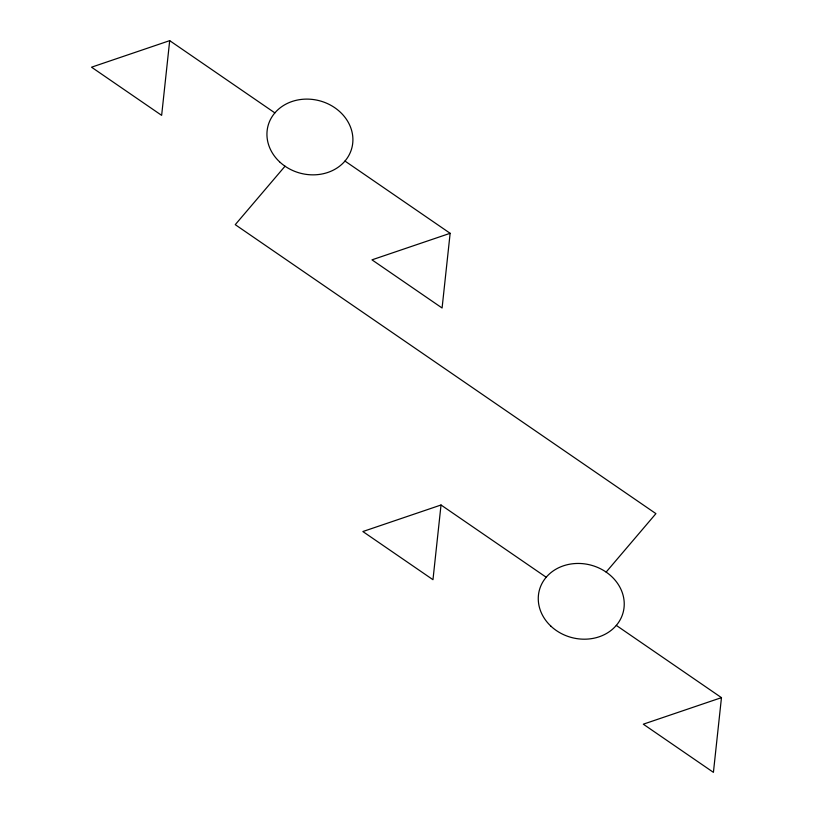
<?xml version="1.0" encoding="UTF-8"?>
<svg xmlns="http://www.w3.org/2000/svg" width="813" height="813" viewBox="0 0 813 813"><rect width="100%" height="100%" fill="white"/><g stroke="black" fill="none" stroke-linecap="round" stroke-linejoin="round"><path stroke-width="1.22" d="M169.693 40.65L161.645 115.355L91.534 67.194L169.693 40.65L274.865 112.895M450.138 233.301L442.089 308.005L371.978 259.845L450.138 233.301L344.976 161.055M441.022 504.995L432.973 579.699L362.862 531.539L441.022 504.995L546.194 577.24M721.466 697.645L713.418 772.35L643.307 724.19L721.466 697.645L616.305 625.4M285.028 166.208L235.252 224.662L655.918 513.633L606.132 572.088M550.889 626.152A43.343 37.469 14.7 0 0 622.788 613.673A43.343 37.469 14.7 0 0 570.065 564.141A43.343 37.469 14.7 0 0 550.889 626.152M279.56 161.807A43.343 37.469 14.7 0 0 351.46 149.328A43.343 37.469 14.7 0 0 298.737 99.796A43.343 37.469 14.7 0 0 279.56 161.807"/></g></svg>
